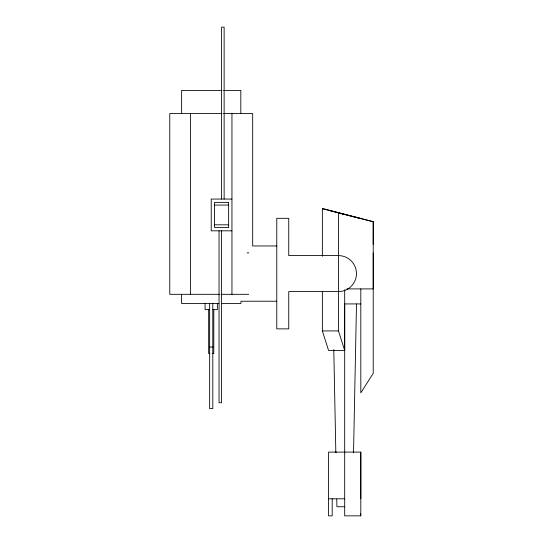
<?xml version="1.0" encoding="UTF-8"?>
<svg xmlns="http://www.w3.org/2000/svg" width="543" height="543" viewBox="0 0 543 543"><rect width="100%" height="100%" fill="white"/><g stroke="black" fill="none" stroke-linecap="round" stroke-linejoin="round"><path stroke-width="0.81" d="M328.569 210.236L360.81 218.564M322.359 291.421L322.359 330.918L328.569 350.473L344.69 350.473L338.479 330.918L338.479 291.421M344.69 452.774L344.69 289.738M360.81 498.793L360.81 452.095L328.569 452.095L328.569 515.85L332.194 515.85L332.194 498.793M373.224 252.943L373.224 373.312L360.81 392.867L360.81 288.903M322.359 256.289L322.359 208.464L373.224 221.659L373.224 288.903L346.95 288.903M356.493 303.951L353.534 452.781L353.479 452.095M335.893 452.095L335.839 452.774L333.789 349.611M222.053 90.403L181.627 90.403L181.627 113.562M223.641 90.403L240.82 90.403L240.82 113.562M222.053 113.562L169.776 113.562L169.776 294.313L219.515 294.313M223.621 113.562L252.678 113.562L252.678 245.959L276.774 245.959M231.949 199.064L211.227 199.064L211.227 230.816L231.949 230.816M214.539 205.064L228.63 205.064M214.539 224.816L228.63 224.816M373.204 244.316L373.224 221.659M247.119 252.868L248.775 252.868M338.479 291.584L288.74 291.584L288.74 328.861L276.774 328.861L276.774 218.32L288.74 218.32L288.74 255.597L338.479 255.597A17.994 17.994 0 0 1 356.473 273.591A17.994 17.994 0 0 1 338.479 291.584L338.479 212.571M221.171 294.313L248.775 294.313M276.774 301.222L240.949 301.222L240.949 303.408L221.306 303.408M218.917 303.408L181.498 303.408L181.498 294.313M360.81 303.931L344.69 303.931L344.69 350.473M209.632 309.653L205.078 309.653L205.078 303.408M212.815 309.653L217.37 309.653L217.37 303.408M322.359 330.918L338.479 330.918M209.646 347.045L212.802 347.045M209.937 353.479L208.655 353.479L208.655 309.252M212.51 353.479L213.793 353.479L213.793 309.252M328.569 498.793L344.69 498.793M344.69 506.755L336.911 506.755L336.762 499.16M360.81 452.095L360.81 515.85L344.69 515.85L344.69 452.095M338.479 212.917L373.224 221.775M322.359 208.702L343.882 214.247M360.294 513.413L360.81 515.85M231.949 113.562L231.949 294.313M224.13 199.064L224.13 27.15L221.585 27.15L221.585 199.064M221.585 230.816L221.585 402.723L219.046 402.723L219.046 230.816M212.802 303.408L212.802 408.641L209.646 408.641L209.646 303.408M190.498 113.562L190.498 294.313M228.63 202.376L214.539 202.376L214.539 227.497L228.63 227.497L228.63 202.376"/></g></svg>
